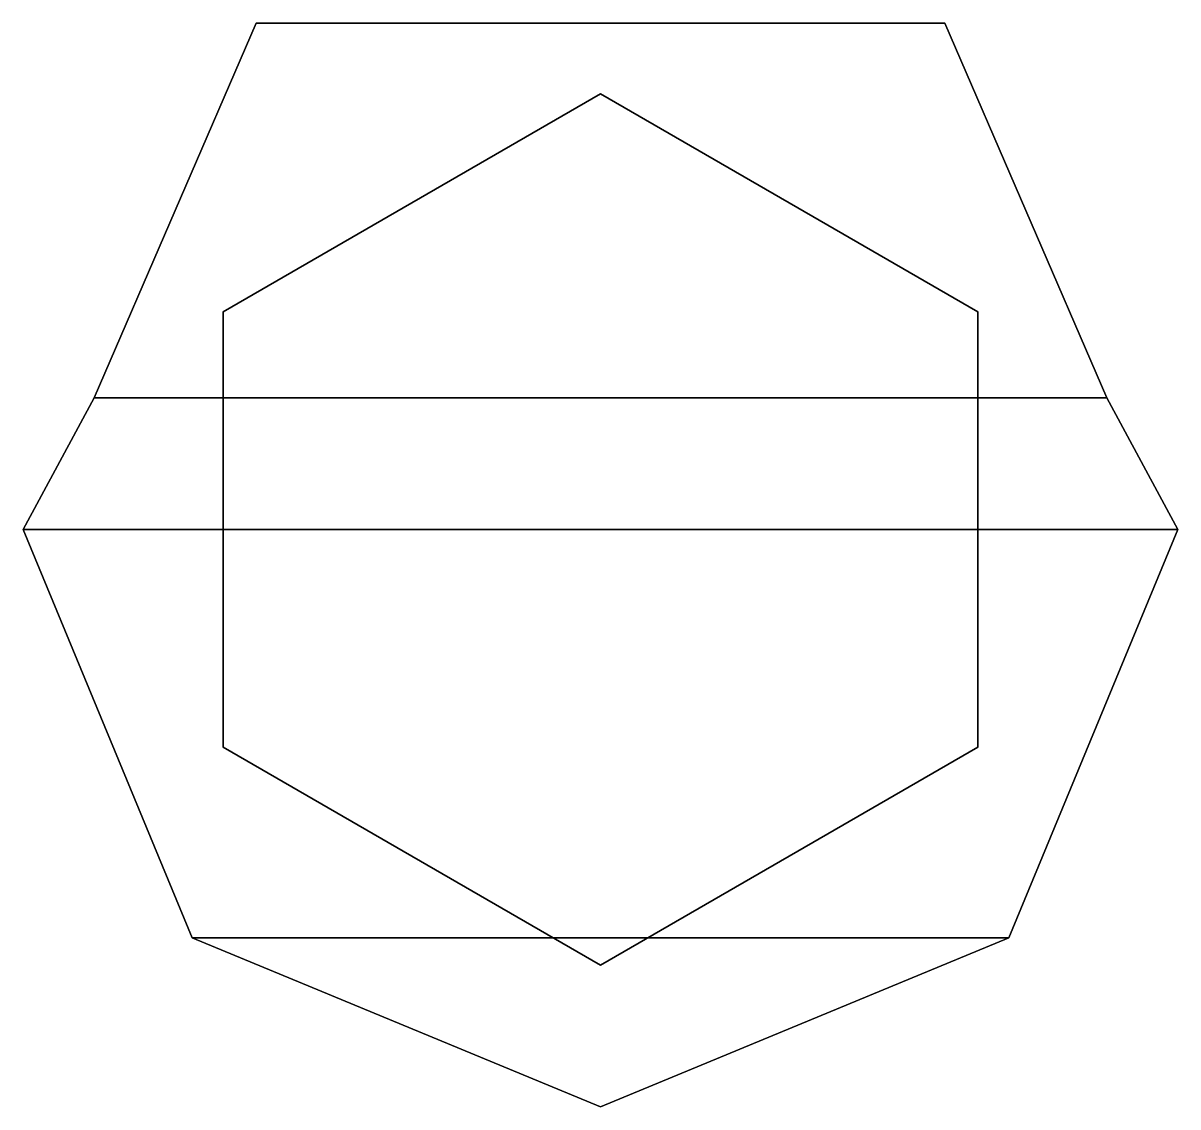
# Model space of a CAD drawing. Extents: x -0.57 to 0.57, y -0.57 to 0.5.
import ezdxf

# ---------------------------------------------------------------- set-up
doc = ezdxf.new("R2010")
doc.units = 0
doc.layers.add('TURRETS', color=2, linetype='CONTINUOUS')

msp = doc.modelspace()

# ---------------------------------------------------------------- linework, layer by layer
at = {"layer": 'TURRETS'}
for points in [[(0.5, 0.13, 0.62), (0.34, 0.5, 0.4), (-0.34, 0.5, 0.4), (-0.5, 0.13, 0.62)], [(-0.5, 0.13, 0.62), (-0.34, 0.5, 0.4), (-0.34, 0.5, 0.06), (-0.5, 0.13, 0.06)], [(-0.34, 0.5, 0.06), (0.34, 0.5, 0.06), (0.5, 0.13, 0.06), (-0.5, 0.13, 0.06)], [(-0.34, 0.5, 0.4), (0.34, 0.5, 0.4), (0.34, 0.5, 0.06), (-0.34, 0.5, 0.06)], [(0.5, 0.13, 0.06), (0.34, 0.5, 0.06), (0.34, 0.5, 0.4), (0.5, 0.13, 0.62)], [(0, 0.43), (-0.3724, 0.215), (-0.3724, 0.215, 0.06), (0, 0.43, 0.06)], [(0.3724, 0.215), (0, 0.43), (0, 0.43, 0.06), (0.3724, 0.215, 0.06)], [(-0.3724, 0.215), (-0.3724, -0.215), (-0.3724, -0.215, 0.06), (-0.3724, 0.215, 0.06)], [(0.3724, -0.215), (0.3724, 0.215), (0.3724, 0.215, 0.06), (0.3724, -0.215, 0.06)], [(-0.5, 0.13, 0.06), (-0.57, 0, 0.06), (-0.57, 0, 0.62), (-0.5, 0.13, 0.62)], [(-0.5, 0.13, 0.06), (0.5, 0.13, 0.06), (0.57, 0, 0.06), (-0.57, 0, 0.06)], [(0.57, 0, 0.62), (0.5, 0.13, 0.62), (-0.5, 0.13, 0.62), (-0.57, 0, 0.62)], [(0.57, 0, 0.06), (0.5, 0.13, 0.06), (0.5, 0.13, 0.62), (0.57, 0, 0.62)], [(-0.57, 0, 0.06), (-0.4031, -0.4031, 0.06), (-0.4031, -0.4031, 0.62), (-0.57, 0, 0.62)], [(-0.57, 0, 0.06), (0.57, 0, 0.06), (0.4031, -0.4031, 0.06), (-0.4031, -0.4031, 0.06)], [(0.4031, -0.4031, 0.62), (0.57, 0, 0.62), (-0.57, 0, 0.62), (-0.4031, -0.4031, 0.62)], [(0.4031, -0.4031, 0.06), (0.57, 0, 0.06), (0.57, 0, 0.62), (0.4031, -0.4031, 0.62)], [(-0.3724, -0.215), (0, -0.43), (0, -0.43, 0.06), (-0.3724, -0.215, 0.06)], [(0, -0.43), (0.3724, -0.215), (0.3724, -0.215, 0.06), (0, -0.43, 0.06)], [(-0.4031, -0.4031, 0.06), (0, -0.57, 0.06), (0, -0.57, 0.62), (-0.4031, -0.4031, 0.62)], [(-0.4031, -0.4031, 0.06), (0.4031, -0.4031, 0.06), (0, -0.57, 0.06)], [(0, -0.57, 0.62), (0.4031, -0.4031, 0.62), (-0.4031, -0.4031, 0.62), (0, -0.57, 0.62)], [(0, -0.57, 0.06), (0.4031, -0.4031, 0.06), (0.4031, -0.4031, 0.62), (0, -0.57, 0.62)]]:
    msp.add_3dface(points, dxfattribs=at)

doc.saveas('drawing.dxf')
